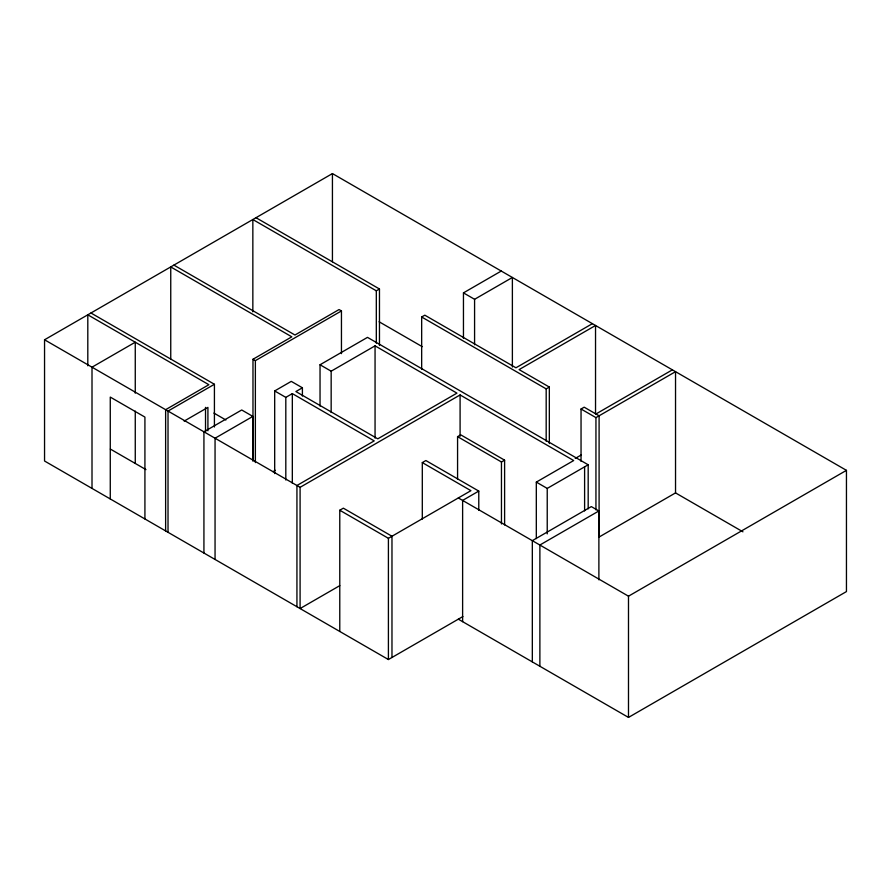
<?xml version="1.0" encoding="UTF-8"?>
<svg xmlns="http://www.w3.org/2000/svg" width="891" height="891" viewBox="0 0 891 891"><rect width="100%" height="100%" fill="white"/><g stroke="black" fill="none" stroke-linecap="round" stroke-linejoin="round"><path stroke-width="1.34" d="M462.908 616.527L388.409 659.54L44.55 461.015L44.55 339.783L332.432 173.578L846.45 470.348L846.45 591.579L628.489 717.422L458.33 619.178M252.977 461.204L252.977 359.262L291.814 336.831L170.749 266.932L170.749 359.229M214.419 426.989L214.419 384.277L168.02 411.074L168.02 532.306M252.977 359.262L255.372 360.643L341.453 310.937L341.453 353.638M252.844 311.828L252.844 219.531L376.314 290.811L379.466 288.996L379.466 345.474M184.159 421.098L207.915 407.387L207.915 430.787M274.684 473.6L274.684 390.949L291.268 381.37L302.405 387.797L302.405 396.061M320.036 406.084L320.036 364.764L367.493 337.366L588.183 464.779L588.183 508.861M421.666 369.342L421.666 316.996L424.818 315.18L515.945 367.794L592.381 323.667M463.454 338.335L463.454 292.872L501.243 271.053M252.844 460.491L252.844 416.409L215.054 438.227L215.054 559.459M274.684 390.949L285.811 397.375L292.326 393.61L374.209 440.889L296.937 485.506L296.937 606.738M302.405 387.797L295.89 391.55L377.784 438.829L456.938 393.131L375.055 345.853L331.162 371.191L320.036 364.764M463.454 292.872L474.58 299.298L512.381 277.48L512.381 367.025M273.025 471.673L275.375 470.314M44.55 339.783L300.089 487.321L460.09 394.947L573.693 460.536L536.315 482.109L536.315 538.587M457.573 479.358L457.573 436.646L460.725 434.83L504.607 460.168L504.607 524.91M421.666 316.996L546.183 388.888L549.335 387.062L549.335 443.551M339.772 631.463L339.772 510.231L343.347 508.171L391.973 536.248L391.973 657.48M422.301 519.074L422.301 462.596L425.865 460.536L478.779 491.086L478.779 510.365M581.043 461.36L581.043 409.014L584.184 407.187L599.097 415.796L599.097 537.028L675.534 492.901L742.938 531.816M457.573 436.646L501.455 461.983L504.607 460.168M595.945 413.981L672.382 369.854M581.043 409.014L595.945 417.612L675.534 371.67L675.534 492.901M339.772 510.231L388.409 538.309L470.927 490.674L422.301 462.596M478.779 491.086L462.618 500.419L462.618 621.651M339.794 585.632L300.089 608.553L300.089 487.321M575.23 458.431L581.199 454.989M536.315 482.109L547.23 488.413L588.183 464.779M598.886 579.841L598.886 510.966L539.879 545.025L539.879 666.256M458.33 497.946L628.489 596.19L846.45 470.348M255.995 217.705L379.466 288.996M549.335 387.062L519.097 369.609L595.533 325.482L595.533 413.647M379.12 321.774L422.223 346.655M341.453 310.937L339.059 309.556L294.966 335.016L173.901 265.106M598.886 510.966L591.323 506.6L532.328 540.659L532.328 661.89M90.96 312.997L214.419 384.277M252.844 416.409L241.717 409.983L203.928 431.801L203.928 553.033M213.896 413.079L225.891 419.995M110.35 449.064L145.946 469.613M628.489 596.19L628.489 717.422M595.945 417.612L595.945 509.919M584.607 466.839L584.607 510.922M547.23 488.413L547.23 533.876M546.183 388.888L546.183 441.234M501.455 461.983L501.455 523.975M474.58 299.298L474.58 344.761M460.09 394.947L460.09 436.278M388.409 538.309L388.409 659.54M376.314 290.811L376.314 343.158M375.055 345.853L375.055 438.149M332.432 173.578L332.432 261.754M331.162 371.191L331.162 412.511M292.326 393.61L292.326 483.156M285.811 397.375L285.811 480.026M255.372 360.643L255.372 462.585M205.52 407.376L205.52 432.157M165.626 530.913L165.626 409.693L208.873 384.712L87.808 314.813L87.808 365.789M144.921 518.963L144.921 417.088L110.272 397.085L110.272 498.96M135.265 393.187L135.265 342.211L92.007 367.181L92.007 488.413M135.265 411.096L135.265 463.443"/></g></svg>
